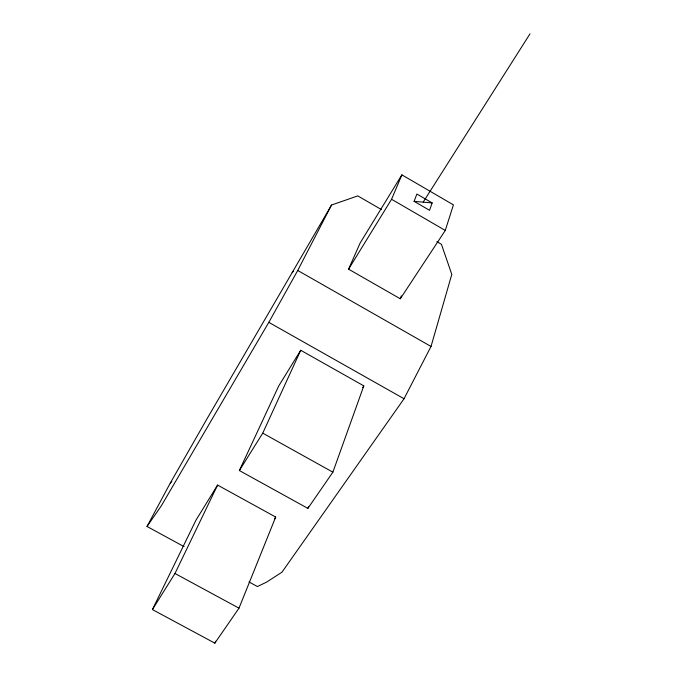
<?xml version="1.0" encoding="UTF-8"?>
<svg xmlns="http://www.w3.org/2000/svg" width="677" height="677" viewBox="0 0 677 677"><rect width="100%" height="100%" fill="white"/><g stroke="black" fill="none" stroke-linecap="round" stroke-linejoin="round"><path stroke-width="1.02" d="M249.051 582L257.404 586.544L266.653 582.085L281.97 572.183L404.034 398.745L431.021 346.455L451.796 274.388L441.421 244.287L436.877 241.655M445.28 230.434L453.421 204.852L401.893 174.861L360.147 242.992L348.57 269.167L400.285 298.777L445.28 230.434L391.568 199.283L401.893 174.861M400.285 298.777L401.309 295.857M432.163 202.922L429.548 210.31L414.087 201.34L416.888 194.037L432.163 202.922L414.087 201.34M332.881 472.165L363.811 385.865L300.723 350.271L278.729 385.941L239.362 470.54L307.883 508.385L332.881 472.165L262.744 433.153L300.723 350.271M307.883 508.385L308.61 506.404M238.989 608.166L275.691 517.042L217.596 485.079L195.983 520.139L152.418 609.562L214.837 643.15L238.989 608.166L174.979 573.487L152.418 609.562M214.837 643.15L215.633 641.212M174.979 573.487L217.596 485.079M184.119 546.661L147.011 526.469L161.109 506.159L268.82 322.354L297.736 270.462L331.527 205.029L357.786 195.898L381.422 209.574M147.011 526.469L170.316 483.006L206.536 419.613L331.527 205.029M348.57 269.167L391.568 199.283M239.362 470.54L262.744 433.153M423.184 202.135L529.989 33.85M274.515 518.794L275.691 517.042M362.652 387.608L363.811 385.865M292.168 272.594L293.632 271.096M170.316 483.006L171.814 481.55M268.82 322.354L404.034 398.745M297.736 270.462L431.021 346.455"/></g></svg>
